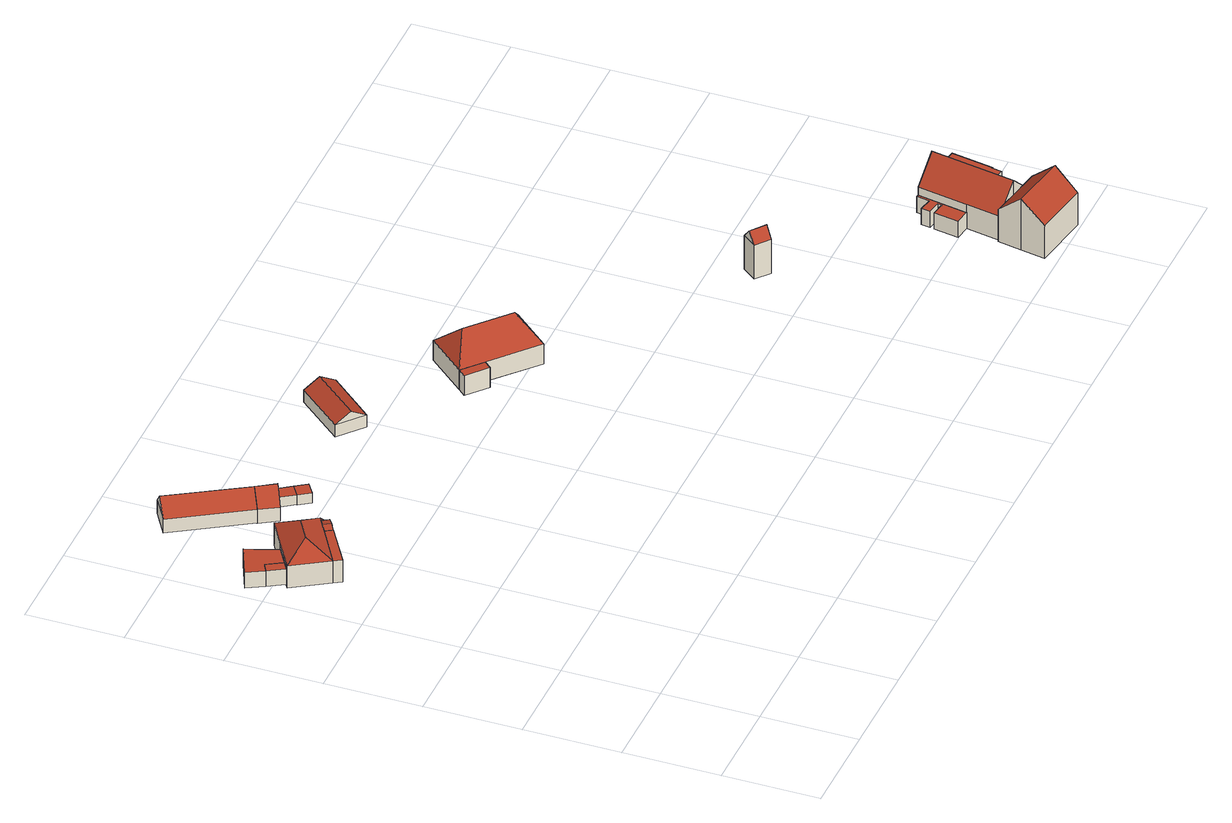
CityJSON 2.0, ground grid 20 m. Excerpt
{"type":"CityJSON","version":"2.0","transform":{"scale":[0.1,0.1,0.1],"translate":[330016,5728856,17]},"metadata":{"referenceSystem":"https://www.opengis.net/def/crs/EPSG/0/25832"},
"CityObjects":{
"building1":{"type":"Building","attributes":{"Gemeindeschluessel":"05170048","Geometrietyp2DReferenz":"3000","function":"31001_2463"},"address":[{"country":"Germany","locality":"Wesel","thoroughfareNumber":"4","thoroughfareName":"Herrschaftliches Feld"}],"children":["building1-1","building1-2"]},
"building1-1":{"type":"BuildingPart","attributes":{"roofType":"1000","measuredHeight":3.64},"parents":["building1"],"geometry":[{"type":"Solid","lod":"2","boundaries":[[[[0,1,2,3]],[[4,5,1,0]],[[6,7,5,4]],[[8,9,7,6]],[[6,4,0,3,10,8]],[[2,1,5,7,9,11]],[[10,3,2,11]],[[8,10,11,9]]]],"semantics":{"surfaces":[{"type":"WallSurface"},{"type":"RoofSurface"},{"type":"GroundSurface"},{"type":"ClosureSurface"}],"values":[[0,0,0,0,1,2,3,3]]}}]},
"building1-2":{"type":"BuildingPart","attributes":{"roofType":"1000","measuredHeight":3.63},"address":[{"country":"Germany","locality":"Wesel","thoroughfareNumber":"4","thoroughfareName":"Herrschaftliches Feld"}],"parents":["building1"],"geometry":[{"type":"Solid","lod":"2","boundaries":[[[[12,13,9,8]],[[3,2,13,12]],[[8,10,3,12]],[[11,9,13,2]],[[11,2,3,10]],[[9,11,10,8]]]],"semantics":{"surfaces":[{"type":"WallSurface"},{"type":"RoofSurface"},{"type":"GroundSurface"},{"type":"ClosureSurface"}],"values":[[0,0,1,2,3,3]]}}]},
"building2":{"type":"Building","attributes":{"Gemeindeschluessel":"05170048","Geometrietyp2DReferenz":"3000","function":"31001_1010"},"address":[{"country":"Germany","locality":"Wesel","thoroughfareNumber":"4","thoroughfareName":"Herrschaftliches Feld"}],"children":["building2-1","building2-2","building2-3"]},
"building2-1":{"type":"BuildingPart","attributes":{"roofType":"3200","measuredHeight":8.16},"parents":["building2"],"geometry":[{"type":"MultiSurface","lod":"2","boundaries":[[[14,15,16,17]],[[18,19,15,14]],[[20,21,19,18]],[[22,23,21,20]],[[24,25,23,22]],[[26,27,25,24]],[[28,29,27,26]],[[30,31,29,28]],[[32,24,22,20,18,14,33]],[[14,17,33]],[[33,17,34,35,30,28,26,32]],[[26,24,32]],[[16,15,19,21,23,25,27,29,31,36,37]],[[17,16,37,34]],[[38,36,31,39]],[[35,40,41]],[[30,41,40,38,39]],[[38,42,37,36]],[[35,43,40]],[[34,44,45]],[[40,44,42,38]],[[43,45,44,40]]],"semantics":{"surfaces":[{"type":"WallSurface"},{"type":"RoofSurface"},{"type":"GroundSurface"},{"type":"ClosureSurface"}],"values":[0,0,0,0,0,0,0,0,1,1,1,1,2,3,0,0,3,0,0,0,3,3]}}]},
"building2-2":{"type":"BuildingPart","attributes":{"roofType":"1000","measuredHeight":5.14},"parents":["building2"],"geometry":[{"type":"MultiSurface","lod":"2","boundaries":[[[46,47,48,49]],[[17,16,47,46]],[[49,34,17,46]],[[37,48,47,16]],[[34,37,16,17]],[[42,50,48,37]],[[34,49,51,44]],[[44,51,50,42]]],"semantics":{"surfaces":[{"type":"WallSurface"},{"type":"RoofSurface"},{"type":"GroundSurface"},{"type":"ClosureSurface"}],"values":[0,0,1,2,3,0,0,3]}}]},
"building2-3":{"type":"BuildingPart","attributes":{"roofType":"3100","measuredHeight":5.2},"address":[{"country":"Germany","locality":"Wesel","thoroughfareNumber":"4","thoroughfareName":"Herrschaftliches Feld"}],"parents":["building2"],"geometry":[{"type":"MultiSurface","lod":"2","boundaries":[[[51,50,39,52]],[[52,53,51]],[[40,54,53,52]],[[51,53,54,44]],[[39,50,42,38]],[[52,30,41]],[[40,41,30,39,38]],[[51,44,42,50]],[[44,40,38,42]],[[43,45,54]],[[44,45,43,40]]],"semantics":{"surfaces":[{"type":"WallSurface"},{"type":"RoofSurface"},{"type":"GroundSurface"},{"type":"ClosureSurface"}],"values":[0,0,1,1,2,0,3,3,3,0,3]}}]},
"building3":{"type":"Building","attributes":{"Geometrietyp2DReferenz":"3000","Gemeindeschluessel":"05170048","function":"31001_2463","roofType":"3100","measuredHeight":6.32},"address":[{"country":"Germany","locality":"Wesel","thoroughfareNumber":"4","thoroughfareName":"Herrschaftliches Feld"}],"geometry":[{"type":"Solid","lod":"2","boundaries":[[[[55,56,57,58]],[[59,60,56,55]],[[61,62,60,59]],[[58,57,62,61]],[[55,63,59]],[[61,64,58]],[[58,64,63,55]],[[59,63,64,61]],[[56,60,62,57]]]],"semantics":{"surfaces":[{"type":"WallSurface"},{"type":"RoofSurface"},{"type":"GroundSurface"}],"values":[[0,0,0,0,0,0,1,1,2]]}}]},
"building4":{"type":"Building","attributes":{"Geometrietyp2DReferenz":"3000","Gemeindeschluessel":"05170048","function":"31001_2463","roofType":"3100","measuredHeight":6.35},"address":[{"country":"Germany","locality":"Wesel","thoroughfareNumber":"4","thoroughfareName":"Herrschaftliches Feld"}],"geometry":[{"type":"Solid","lod":"2","boundaries":[[[[65,66,67,68]],[[59,69,66,65]],[[63,70,69,59]],[[55,71,70,63]],[[72,73,71,55]],[[74,75,73,72]],[[76,77,75,74]],[[68,67,77,76]],[[59,65,68,63]],[[76,74,72,55,63,68]],[[66,69,70,71,73,75,77,67]]]],"semantics":{"surfaces":[{"type":"WallSurface"},{"type":"RoofSurface"},{"type":"GroundSurface"}],"values":[[0,0,0,0,0,0,0,0,1,1,2]]}}]},
"building5":{"type":"Building","attributes":{"Gemeindeschluessel":"05170048","Geometrietyp2DReferenz":"3000","function":"31001_2723"},"address":[{"country":"Germany","locality":"Wesel","thoroughfareNumber":"4","thoroughfareName":"Herrschaftliches Feld"}],"children":["building5-1","building5-2"]},
"building5-1":{"type":"BuildingPart","attributes":{"roofType":"1000","measuredHeight":2.39},"parents":["building5"],"geometry":[{"type":"MultiSurface","lod":"2","boundaries":[[[78,79,80,81]],[[82,83,79,78]],[[84,85,83,82]],[[78,81,84,82]],[[80,79,83,85]],[[86,87,80,85]],[[84,81,87,86]]],"semantics":{"surfaces":[{"type":"WallSurface"},{"type":"RoofSurface"},{"type":"GroundSurface"},{"type":"ClosureSurface"}],"values":[0,0,0,1,2,0,3]}}]},
"building5-2":{"type":"BuildingPart","attributes":{"roofType":"1000","measuredHeight":2.37},"address":[{"country":"Germany","locality":"Wesel","thoroughfareNumber":"4","thoroughfareName":"Herrschaftliches Feld"}],"parents":["building5"],"geometry":[{"type":"Solid","lod":"2","boundaries":[[[[88,89,90,91]],[[81,87,89,88]],[[92,93,86,84]],[[94,95,93,92]],[[91,90,95,94]],[[92,84,81,88,91,94]],[[89,87,86,93,95,90]],[[84,86,87,81]]]],"semantics":{"surfaces":[{"type":"WallSurface"},{"type":"RoofSurface"},{"type":"GroundSurface"},{"type":"ClosureSurface"}],"values":[[0,0,0,0,0,1,2,3]]}}]},
"building6":{"type":"Building","attributes":{"Geometrietyp2DReferenz":"3000","Gemeindeschluessel":"05170048","function":"31001_2463","roofType":"3100","measuredHeight":4.76},"address":[{"country":"Germany","locality":"Wesel","thoroughfareNumber":"3","thoroughfareName":"Herrschaftliches Feld"}],"geometry":[{"type":"Solid","lod":"2","boundaries":[[[[96,97,98,99]],[[100,101,97,96]],[[102,103,101,100]],[[99,98,103,102]],[[96,104,100]],[[102,105,99]],[[99,105,104,96]],[[100,104,105,102]],[[97,101,103,98]]]],"semantics":{"surfaces":[{"type":"WallSurface"},{"type":"RoofSurface"},{"type":"GroundSurface"}],"values":[[0,0,0,0,0,0,1,1,2]]}}]},
"building7":{"type":"Building","attributes":{"Gemeindeschluessel":"05170048","Geometrietyp2DReferenz":"3000","function":"31001_1010"},"address":[{"country":"Germany","locality":"Wesel","thoroughfareNumber":"3","thoroughfareName":"Herrschaftliches Feld"}],"children":["building7-1","building7-2"]},
"building7-1":{"type":"BuildingPart","attributes":{"roofType":"3200","measuredHeight":9.68},"parents":["building7"],"geometry":[{"type":"MultiSurface","lod":"2","boundaries":[[[106,107,108,109]],[[110,111,107,106]],[[109,108,112,113]],[[106,114,110]],[[113,115,109]],[[109,115,114,106]],[[110,114,115,113]],[[107,111,112,108]],[[110,116,117,111]],[[112,117,116,113]]],"semantics":{"surfaces":[{"type":"WallSurface"},{"type":"RoofSurface"},{"type":"GroundSurface"},{"type":"ClosureSurface"}],"values":[0,0,0,1,1,1,1,2,0,3]}}]},
"building7-2":{"type":"BuildingPart","attributes":{"roofType":"1000","measuredHeight":4.57},"parents":["building7"],"geometry":[{"type":"Solid","lod":"2","boundaries":[[[[113,112,118,119]],[[120,121,117,116]],[[119,118,121,120]],[[116,113,119,120]],[[112,117,121,118]],[[116,117,112,113]]]],"semantics":{"surfaces":[{"type":"WallSurface"},{"type":"RoofSurface"},{"type":"GroundSurface"},{"type":"ClosureSurface"}],"values":[[0,0,0,1,2,3]]}}]},
"building8":{"type":"Building","attributes":{"Geometrietyp2DReferenz":"3000","Gemeindeschluessel":"05170048","function":"31001_2520","roofType":"3100","measuredHeight":10.11},"geometry":[{"type":"Solid","lod":"2","boundaries":[[[[122,123,124,125]],[[126,127,123,122]],[[128,129,127,126]],[[125,124,129,128]],[[122,130,126]],[[128,131,125]],[[125,131,130,122]],[[126,130,131,128]],[[123,127,129,124]]]],"semantics":{"surfaces":[{"type":"WallSurface"},{"type":"RoofSurface"},{"type":"GroundSurface"}],"values":[[0,0,0,0,0,0,1,1,2]]}}]},
"building9":{"type":"Building","attributes":{"Geometrietyp2DReferenz":"3000","Gemeindeschluessel":"05170048","function":"31001_2081","roofType":"3100","measuredHeight":11.85},"address":[{"country":"Germany","locality":"Wesel","thoroughfareNumber":"1a","thoroughfareName":"Rosenallee"}],"geometry":[{"type":"Solid","lod":"2","boundaries":[[[[132,133,134,135]],[[136,137,133,132]],[[138,139,137,136]],[[140,141,139,138]],[[142,143,141,140]],[[144,145,143,142]],[[135,134,145,144]],[[140,138,136,132,142]],[[135,144,142,132]],[[133,137,139,141,143,145,134]]]],"semantics":{"surfaces":[{"type":"WallSurface"},{"type":"RoofSurface"},{"type":"GroundSurface"}],"values":[[0,0,0,0,0,0,0,1,1,2]]}}]},
"building10":{"type":"Building","attributes":{"Gemeindeschluessel":"05170048","Geometrietyp2DReferenz":"3000","function":"31001_2310"},"address":[{"country":"Germany","locality":"Wesel","thoroughfareNumber":"1","thoroughfareName":"Rosenallee"}],"children":["building10-1","building10-2","building10-3"]},
"building10-1":{"type":"BuildingPart","attributes":{"roofType":"3100","measuredHeight":10.72},"parents":["building10"],"geometry":[{"type":"MultiSurface","lod":"2","boundaries":[[[146,147,148,149]],[[150,141,147,146]],[[151,152,141,150]],[[153,139,152,151]],[[154,155,139,153]],[[156,157,158,159]],[[160,161,157,156]],[[162,163,164,165]],[[149,148,163,162]],[[159,154,153,151,156]],[[150,146,149,162,165,160,156,151]],[[147,141,152,139,155,158,157,161,164,163,148]],[[154,159,166,167]],[[158,155,167,166]],[[165,164,161,160]]],"semantics":{"surfaces":[{"type":"WallSurface"},{"type":"RoofSurface"},{"type":"GroundSurface"},{"type":"ClosureSurface"}],"values":[0,0,0,0,0,0,0,0,0,1,1,2,0,3,3]}}]},
"building10-2":{"type":"BuildingPart","attributes":{"roofType":"1000","measuredHeight":5.58},"parents":["building10"],"geometry":[{"type":"Solid","lod":"2","boundaries":[[[[165,164,168,169]],[[170,171,161,160]],[[172,173,171,170]],[[174,175,173,172]],[[169,168,175,174]],[[172,170,160,165,169,174]],[[164,161,171,173,175,168]],[[160,161,164,165]]]],"semantics":{"surfaces":[{"type":"WallSurface"},{"type":"RoofSurface"},{"type":"GroundSurface"},{"type":"ClosureSurface"}],"values":[[0,0,0,0,0,1,2,3]]}}]},
"building10-3":{"type":"BuildingPart","attributes":{"roofType":"1000","measuredHeight":3.76},"parents":["building10"],"geometry":[{"type":"Solid","lod":"2","boundaries":[[[[176,177,178,179]],[[180,181,177,176]],[[182,183,181,180]],[[184,185,183,182]],[[186,187,185,184]],[[188,189,187,186]],[[190,191,189,188]],[[166,158,191,190]],[[179,178,155,167]],[[166,190,188,186,184,182,180,176,179,167]],[[177,181,183,185,187,189,191,158,155,178]],[[166,167,155,158]]]],"semantics":{"surfaces":[{"type":"WallSurface"},{"type":"RoofSurface"},{"type":"GroundSurface"},{"type":"ClosureSurface"}],"values":[[0,0,0,0,0,0,0,0,0,1,2,3]]}}]}
},
"vertices":[
[8,1038,62],[8,1038,26],[27,1004,26],[27,1004,62],[76,1068,62],[76,1068,26],[100,1003,62],[100,1003,26],[64,981,62],[64,981,26],[45,1014,62],[45,1014,26],
[46,970,62],[46,970,26],
[38,965,76],[38,965,25],[84,891,25],[84,891,76],[46,970,76],[46,970,25],[64,981,76],[64,981,25],[100,1003,76],[100,1003,25],[156,1037,76],[156,1037,25],[202,962,76],[202,962,25],[211,947,63],[211,947,25],[208,945,63],[208,945,25],[143,978,106],[97,950,106],[166,940,76],[198,960,76],[198,960,25],[166,940,25],[198,960,26],[208,945,26],[198,960,73],[200,956,73],[166,940,26],[188,954,76],[166,940,73],[175,946,76],
[94,875,76],[94,875,25],[175,925,25],[175,925,76],[175,925,26],[175,925,73],
[208,945,73],[191,935,78],[182,950,78],
[263,1124,55],[263,1124,24],[171,1278,24],[171,1278,55],[210,1092,55],[210,1092,24],[117,1245,55],[117,1245,24],[236,1108,87],[144,1262,87],
[233,1054,55],[233,1054,23],[260,1070,23],[260,1070,87],[210,1092,23],[236,1108,23],[263,1124,23],[285,1088,55],[285,1088,23],[287,1086,55],[287,1086,23],[270,1075,75],[270,1075,23],
[331,1035,47],[331,1035,23],[315,1059,23],[315,1059,47],[307,1019,47],[307,1019,23],[291,1043,47],[291,1043,23],[291,1043,24],[315,1059,24],
[292,1092,47],[292,1092,24],[285,1088,24],[285,1088,47],[270,1075,47],[270,1075,24],[287,1086,47],[287,1086,24],
[601,1150,50],[601,1150,22],[519,1055,22],[519,1055,50],[652,1106,50],[652,1106,22],[569,1011,50],[569,1011,22],[626,1128,70],[544,1033,70],
[958,859,57],[958,859,11],[825,977,11],[825,977,57],[889,780,57],[889,780,11],[756,898,11],[756,898,57],[898,842,108],[816,915,108],[797,862,57],[797,862,11],
[742,883,11],[742,883,57],[784,847,57],[784,847,11],
[1336,516,87],[1336,516,9],[1307,539,9],[1307,539,87],[1313,487,87],[1313,487,9],[1284,510,87],[1284,510,9],[1325,501,110],[1295,525,110],
[1536,71,140],[1536,71,21],[1527,21,21],[1527,21,96],[1545,121,96],[1545,121,21],[1549,120,96],[1549,120,21],[1666,100,96],[1666,100,21],[1657,50,140],[1657,50,21],[1648,1,96],[1648,1,21],
[1669,100,60],[1669,100,21],[1672,119,21],[1672,119,59],[1666,100,62],[1600,111,128],[1600,111,21],[1549,120,77],[1562,191,77],[1562,191,21],[1631,288,128],[1631,288,21],[1581,296,21],[1581,296,77],[1682,279,77],[1682,279,21],[1655,122,77],[1655,122,21],[1664,171,21],[1664,171,77],[1581,296,58],[1562,191,58],
[1683,168,21],[1683,168,77],[1703,275,77],[1703,275,21],[1688,188,77],[1688,188,21],[1687,189,77],[1687,189,21],
[1539,248,58],[1539,248,21],[1530,196,21],[1530,196,58],[1567,243,58],[1567,243,21],[1568,252,58],[1568,252,21],[1540,256,58],[1540,256,21],[1543,275,58],[1543,275,21],[1571,270,58],[1571,270,21],[1576,297,58],[1576,297,21]
]}
